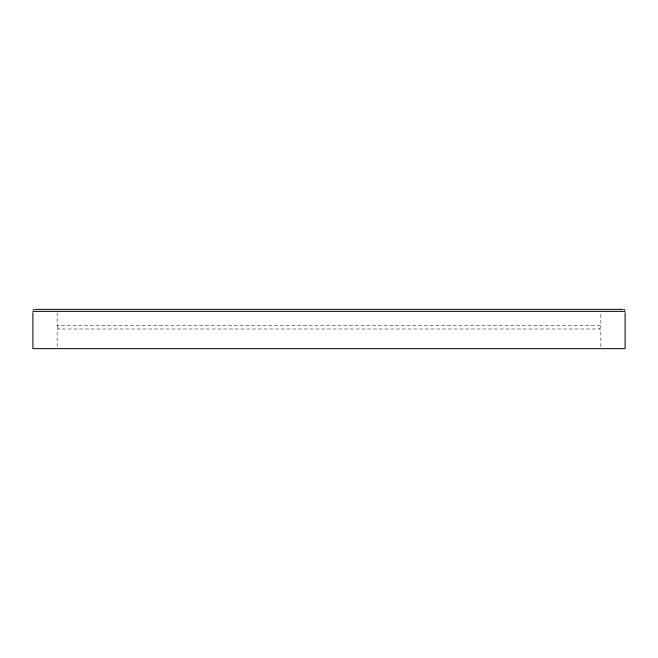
<?xml version="1.0" encoding="UTF-8"?>
<svg xmlns="http://www.w3.org/2000/svg" width="658" height="658" viewBox="0 0 658 658"><rect width="100%" height="100%" fill="white"/><g stroke="black" fill="none" stroke-linecap="round" stroke-linejoin="round"><path stroke-width="0.49" stroke-dasharray="3.29 2.47" d="M599.545 329L600.861 325.726L600.861 312.624M57.139 312.624L57.139 325.726L600.861 325.726M57.139 325.726L58.455 329M600.861 346.684L600.861 329L57.139 329L57.139 346.684"/><path stroke-width="0.99" d="M33.106 310.058L33.797 309.49M34.915 309.359L623.085 309.359M32.908 311.357L625.092 311.357M624.203 309.49L624.894 310.058M625.1 312.624L625.1 348.65L32.9 348.65L32.9 312.624"/></g></svg>
